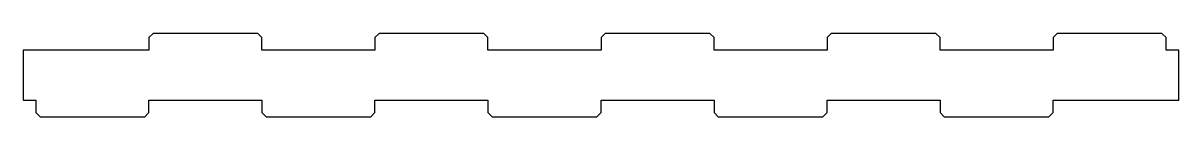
# Model space of a CAD drawing. Header units: metres. Extents: x -225 to 225, y -16 to 16.
import ezdxf

# ---------------------------------------------------------------- set-up
doc = ezdxf.new("R2010")
doc.units = ezdxf.units.M

msp = doc.modelspace()

# ---------------------------------------------------------------- linework, layer by layer
for p, q in [((-174.375, 16.25), (-176, 14.625)), ((-176, 14.625), (-176, 9.75)), ((-133.625, 16.25), (-174.375, 16.25)), ((-132, 14.625), (-133.625, 16.25)), ((-132, 9.75), (-132, 14.625)), ((-86.375, 16.25), (-88, 14.625)), ((-88, 14.625), (-88, 9.75)), ((-45.625, 16.25), (-86.375, 16.25)), ((-44, 14.625), (-45.625, 16.25)), ((-44, 9.75), (-44, 14.625)), ((1.625, 16.25), (0, 14.625)), ((0, 14.625), (0, 9.75)), ((42.375, 16.25), (1.625, 16.25)), ((44, 14.625), (42.375, 16.25)), ((44, 9.75), (44, 14.625)), ((89.625, 16.25), (88, 14.625)), ((88, 14.625), (88, 9.75)), ((130.375, 16.25), (89.625, 16.25)), ((132, 14.625), (130.375, 16.25)), ((132, 9.75), (132, 14.625)), ((177.625, 16.25), (176, 14.625)), ((176, 14.625), (176, 9.75)), ((218.375, 16.25), (177.625, 16.25)), ((220, 14.625), (218.375, 16.25)), ((220, 9.75), (220, 14.625)), ((-176, 9.75), (-225, 9.75)), ((-225, 9.75), (-225, -9.75)), ((-88, 9.75), (-132, 9.75)), ((0, 9.75), (-44, 9.75)), ((88, 9.75), (44, 9.75)), ((176, 9.75), (132, 9.75)), ((225, 9.75), (220, 9.75)), ((225, -9.75), (225, 9.75)), ((-225, -9.75), (-220, -9.75)), ((-220, -9.75), (-220, -14.625)), ((-176, -14.625), (-176, -9.75)), ((-176, -9.75), (-132, -9.75)), ((-132, -9.75), (-132, -14.625)), ((-88, -14.625), (-88, -9.75)), ((-88, -9.75), (-44, -9.75)), ((-44, -9.75), (-44, -14.625)), ((0, -14.625), (0, -9.75)), ((0, -9.75), (44, -9.75)), ((44, -9.75), (44, -14.625)), ((88, -14.625), (88, -9.75)), ((88, -9.75), (132, -9.75)), ((132, -9.75), (132, -14.625)), ((176, -14.625), (176, -9.75)), ((176, -9.75), (225, -9.75)), ((-220, -14.625), (-218.375, -16.25)), ((-218.375, -16.25), (-177.625, -16.25)), ((-177.625, -16.25), (-176, -14.625)), ((-132, -14.625), (-130.375, -16.25)), ((-130.375, -16.25), (-89.625, -16.25)), ((-89.625, -16.25), (-88, -14.625)), ((-44, -14.625), (-42.375, -16.25)), ((-42.375, -16.25), (-1.625, -16.25)), ((-1.625, -16.25), (0, -14.625)), ((44, -14.625), (45.625, -16.25)), ((45.625, -16.25), (86.375, -16.25)), ((86.375, -16.25), (88, -14.625)), ((132, -14.625), (133.625, -16.25)), ((133.625, -16.25), (174.375, -16.25)), ((174.375, -16.25), (176, -14.625))]:
    msp.add_line(p, q)

doc.saveas('drawing.dxf')
